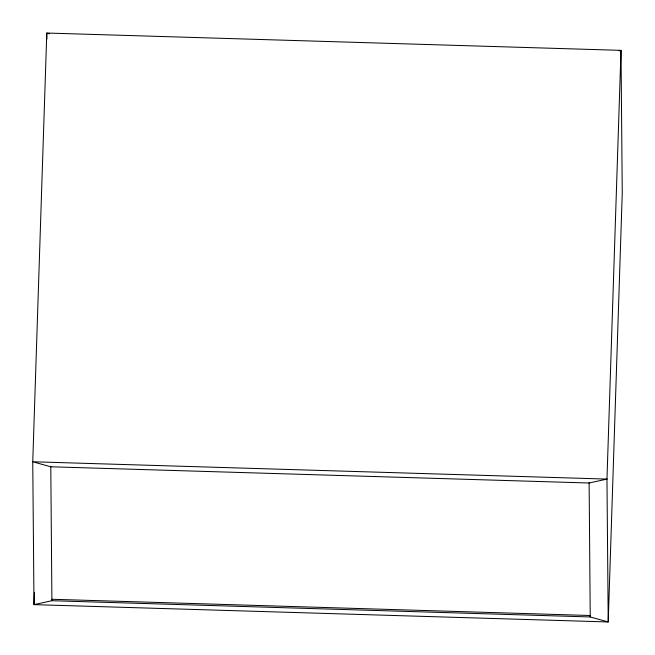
<?xml version="1.0" encoding="UTF-8"?>
<svg xmlns="http://www.w3.org/2000/svg" width="655" height="655" viewBox="0 0 655 655"><rect width="100%" height="100%" fill="white"/><g stroke="black" fill="none" stroke-linecap="round" stroke-linejoin="round"><path stroke-width="0.98" d="M46.783 33.037L32.75 461.767L33.995 604.639L608.217 621.963L622.25 193.233L621.005 50.361L46.783 33.037L46.833 39.161M34.396 592.39L33.995 604.639L51.901 600.717L590.237 616.953L608.217 621.963L606.972 479.092L621.005 50.361L619.016 50.795M47.725 33.299L49.624 33.831M589.123 482.588L590.237 616.953L590.286 615.504L51.95 599.268L51.901 600.717L50.787 466.352M606.972 479.092L589.066 483.013L50.73 466.778L32.75 461.767L606.972 479.092"/></g></svg>
